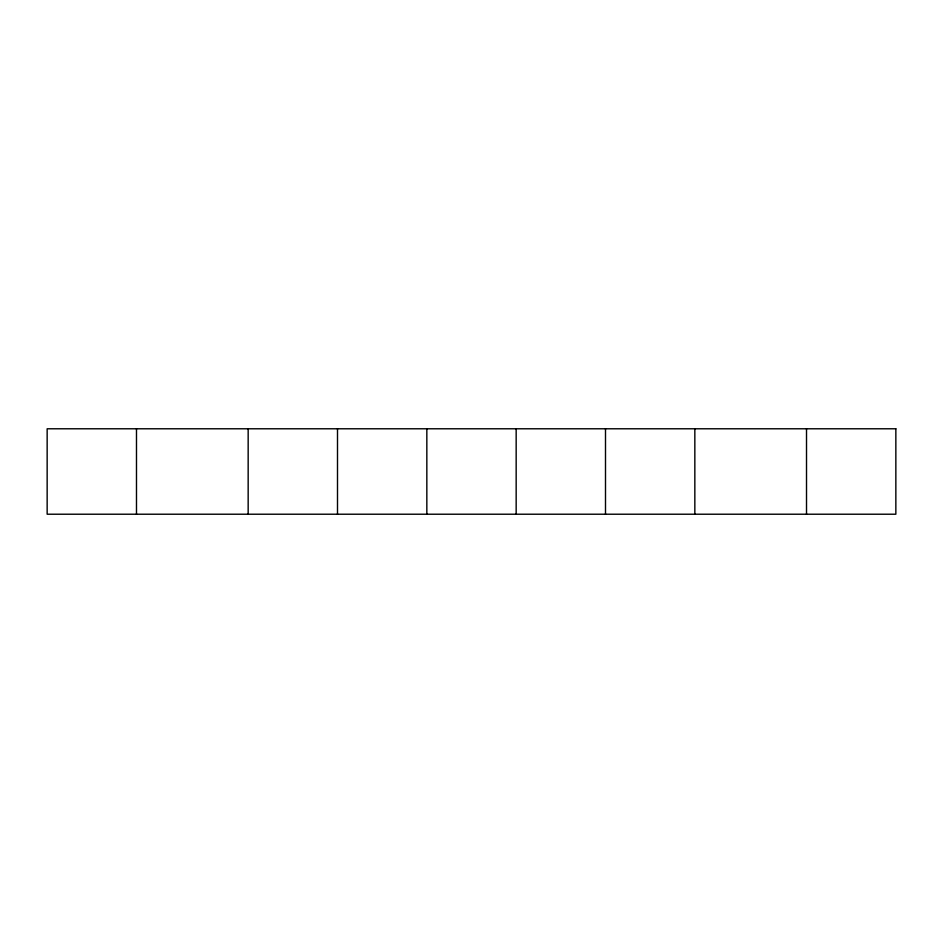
<?xml version="1.0" encoding="UTF-8"?>
<svg xmlns="http://www.w3.org/2000/svg" width="943" height="943" viewBox="0 0 943 943"><rect width="100%" height="100%" fill="white"/><g stroke="black" fill="none" stroke-linecap="round" stroke-linejoin="round"><path stroke-width="1.41" d="M806.513 428.782L806.513 514.218M694.838 428.782L694.838 514.218M605.5 428.782L605.5 514.218M516.163 428.782L516.163 514.218M426.837 428.782L426.837 514.218M337.5 428.782L337.5 514.218M248.162 428.782L248.162 514.218M136.487 428.782L136.487 514.218M895.85 428.782L47.15 428.782L47.15 514.218L895.85 514.218L895.85 428.782"/></g></svg>
